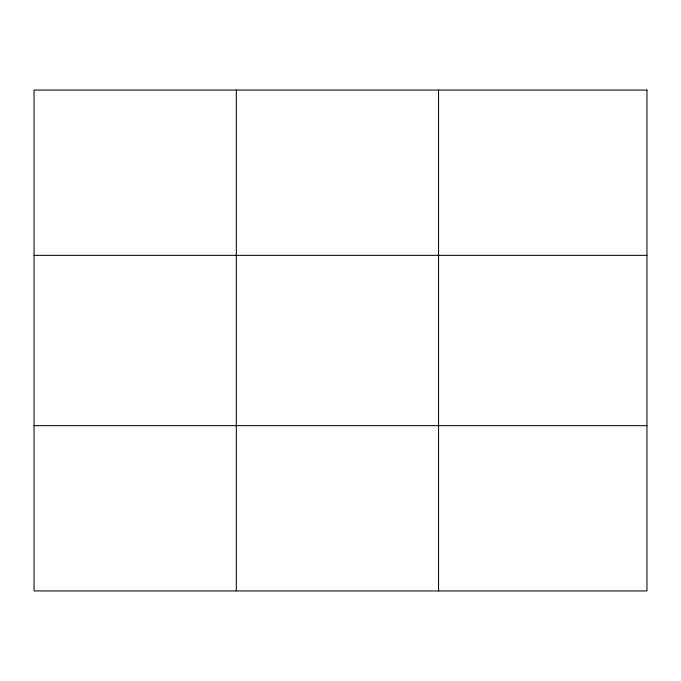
<?xml version="1.0" encoding="UTF-8"?>
<svg xmlns="http://www.w3.org/2000/svg" width="681" height="681" viewBox="0 0 681 681"><rect width="100%" height="100%" fill="white"/><g stroke="black" fill="none" stroke-linecap="round" stroke-linejoin="round"><path stroke-width="1.02" d="M236.307 590.946L236.307 90.054M438.564 590.946L438.564 90.054M34.05 255.349L646.95 255.349M34.05 425.651L646.95 425.651M646.95 90.054L646.95 590.946L34.05 590.946L34.05 90.054L646.95 90.054"/></g></svg>
